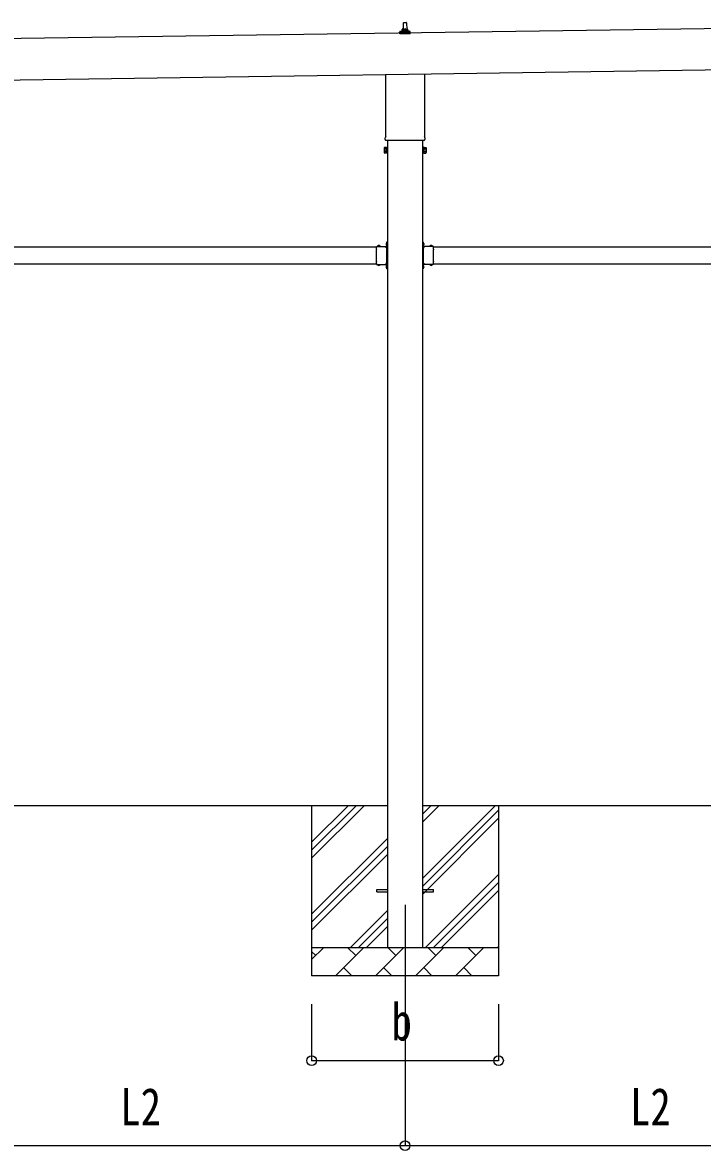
# Model space of a CAD drawing. Units: millimetres, scale not verified. Extents: x -16820 to 16820, y -11880 to 11880.
# Drawn here: x -2532 to -131, y -3797 to 185 of the extents above; entities that cross this region are included whole.
import ezdxf
from ezdxf.enums import TextEntityAlignment as Align

# ---------------------------------------------------------------- set-up
doc = ezdxf.new("R2010")
doc.units = ezdxf.units.MM
doc.header["$LTSCALE"] = 50
for name, color, linetype in [('0-3_YKK_12', 2, 'Continuous'), ('0-4_YKK_13', 4, 'Continuous'), ('0-5_YKK_A1', 4, 'Continuous'), ('0-6_YKK_D', 6, 'Continuous')]:
    doc.layers.add(name, color=color, linetype=linetype)
doc.styles.add('ＭＳ ゴシック', font='')
doc.styles.get('ＭＳ ゴシック').set_extended_font_data('MS Gothic')

msp = doc.modelspace()

# ---------------------------------------------------------------- linework, layer by layer
at = {"layer": '0-3_YKK_12'}
msp.add_line((-1180.94, -2930), (-1180.94, -3430), dxfattribs=at)
at = {"layer": '0-4_YKK_13'}
for p, q in [((-1190.94, 156.48), (-1190.94, 160.69)), ((-1189.94, 160.69), (-1171.94, 160.69)), ((-1186.94, 160.69), (-1186.21, 184.21)), ((-1185.21, 185.19), (-1176.66, 185.19)), ((-1175.66, 184.21), (-1174.94, 160.69)), ((-1170.94, 156.48), (-1170.94, 160.69)), ((-1199.19, 145.19), (-1199.19, 152.9)), ((-1162.69, 145.19), (-1199.19, 145.19)), ((-1198.8, 153.69), (-1163.07, 153.69)), ((-1198.42, 153.88), (-1191.7, 155.5)), ((-1191.32, 155.69), (-1170.55, 155.69)), ((-1163.45, 153.88), (-1170.17, 155.5)), ((-1162.69, 145.19), (-1162.69, 152.9)), ((-1249.24, -218.8), (-1249.24, 1.85)), ((-1112.64, 3.8), (-1112.64, -218.8)), ((-1250.94, -227.57), (-1250.94, -222.07)), ((-1113, -231.07), (-1248.87, -231.07)), ((-1110.94, -222.07), (-1110.94, -227.57)), ((-1254.94, -257.07), (-1254.18, -255.76)), ((-1254.94, -257.07), (-1254.94, -274.07)), ((-1254.94, -274.07), (-1254.18, -275.39)), ((-1247.94, -260.66), (-1254.18, -260.66)), ((-1247.94, -270.48), (-1254.18, -270.48)), ((-1247.94, -275.39), (-1254.18, -275.39)), ((-1245.44, -274.77), (-1247.94, -274.77)), ((-1116.44, -274.77), (-1113.94, -274.77)), ((-1113.94, -260.66), (-1107.69, -260.66)), ((-1113.94, -270.48), (-1107.69, -270.48)), ((-1113.94, -275.39), (-1107.69, -275.39)), ((-1106.94, -257.07), (-1107.69, -255.76)), ((-1106.94, -274.07), (-1107.69, -275.39)), ((-1106.94, -257.07), (-1106.94, -274.07)), ((-1249.14, -597), (-1243.44, -597)), ((-1245.04, -595.87), (-1247.69, -594.55)), ((-1245.9, -592.27), (-1245.74, -592.27)), ((-1245.04, -589.5), (-1243.44, -589.5)), ((-1245.04, -606.46), (-1245.04, -589.5)), ((-1245.04, -592.97), (-1245.04, -601.04)), ((-1243.44, -594), (-1245.04, -594)), ((-1245.04, -595), (-1243.44, -595)), ((-1116.84, -589.5), (-1118.44, -589.5)), ((-1118.44, -594), (-1116.84, -594)), ((-1116.84, -595), (-1118.44, -595)), ((-1112.74, -597), (-1118.44, -597)), ((-1116.84, -606.46), (-1116.84, -589.5)), ((-1116.84, -592.97), (-1116.84, -601.04)), ((-1116.84, -595.87), (-1114.18, -594.55)), ((-1115.97, -592.27), (-1116.14, -592.27)), ((-1281.44, -615.29), (-1281.44, -604.9)), ((-1281.44, -604.9), (-1245.04, -604.9)), ((-1281.44, -657.29), (-1281.44, -616.71)), ((-1278.17, -604.04), (-1278.17, -604.2)), ((-1277.47, -604.9), (-1269.4, -604.9)), ((-1274.56, -604.9), (-1275.89, -602.24)), ((-1272.31, -604.9), (-1270.99, -602.24)), ((-1268.7, -604.04), (-1268.7, -604.2)), ((-1245.44, -606.5), (-1248.44, -606.5)), ((-1245.04, -598.13), (-1247.69, -599.45)), ((-1245.9, -601.74), (-1245.74, -601.74)), ((-1245.44, -615.29), (-1245.44, -608.5)), ((-1245.44, -657.29), (-1245.44, -616.71)), ((-1245.04, -599), (-1243.44, -599)), ((-1243.44, -600), (-1245.04, -600)), ((-1116.84, -599), (-1118.44, -599)), ((-1118.44, -600), (-1116.84, -600)), ((-1116.84, -598.13), (-1114.18, -599.45)), ((-1080.44, -604.9), (-1116.84, -604.9)), ((-1116.44, -606.5), (-1113.44, -606.5)), ((-1116.44, -615.29), (-1116.44, -608.5)), ((-1116.44, -657.29), (-1116.44, -616.71)), ((-1115.97, -601.74), (-1116.14, -601.74)), ((-1093.17, -604.04), (-1093.17, -604.2)), ((-1084.4, -604.9), (-1092.47, -604.9)), ((-1089.56, -604.9), (-1090.89, -602.24)), ((-1087.31, -604.9), (-1085.99, -602.24)), ((-1083.7, -604.04), (-1083.7, -604.2)), ((-1080.44, -615.29), (-1080.44, -604.9)), ((-1080.44, -657.29), (-1080.44, -616.71)), ((-1281.44, -669.1), (-1281.44, -658.71)), ((-1281.44, -669.1), (-1245.04, -669.1)), ((-1278.17, -669.96), (-1278.17, -669.8)), ((-1277.47, -669.1), (-1269.4, -669.1)), ((-1274.56, -669.1), (-1275.89, -671.76)), ((-1272.31, -669.1), (-1270.99, -671.76)), ((-1268.7, -669.96), (-1268.7, -669.8)), ((-1248.44, -667.5), (-1245.44, -667.5)), ((-1245.04, -675.87), (-1247.69, -674.55)), ((-1245.9, -672.27), (-1245.74, -672.27)), ((-1245.44, -665.5), (-1245.44, -658.71)), ((-1245.04, -684.5), (-1245.04, -667.54)), ((-1245.04, -672.97), (-1245.04, -681.04)), ((-1245.04, -675), (-1243.44, -675)), ((-1116.84, -675), (-1118.44, -675)), ((-1116.84, -684.5), (-1116.84, -667.54)), ((-1080.44, -669.1), (-1116.84, -669.1)), ((-1116.84, -672.97), (-1116.84, -681.04)), ((-1116.84, -675.87), (-1114.18, -674.55)), ((-1116.44, -665.5), (-1116.44, -658.71)), ((-1113.44, -667.5), (-1116.44, -667.5)), ((-1115.97, -672.27), (-1116.14, -672.27)), ((-1093.17, -669.96), (-1093.17, -669.8)), ((-1084.4, -669.1), (-1092.47, -669.1)), ((-1089.56, -669.1), (-1090.89, -671.76)), ((-1087.31, -669.1), (-1085.99, -671.76)), ((-1083.7, -669.96), (-1083.7, -669.8)), ((-1080.44, -669.1), (-1080.44, -658.71)), ((-1245.04, -678.13), (-1247.69, -679.45)), ((-1245.9, -681.74), (-1245.74, -681.74)), ((-1245.04, -679), (-1243.44, -679)), ((-1245.04, -684.5), (-1243.44, -684.5)), ((-1116.84, -679), (-1118.44, -679)), ((-1116.84, -684.5), (-1118.44, -684.5)), ((-1116.84, -678.13), (-1114.18, -679.45)), ((-1115.97, -681.74), (-1116.14, -681.74)), ((-1280.94, -2875.5), (-1243.44, -2875.5)), ((-1280.94, -2884.5), (-1280.94, -2875.5)), ((-1280.94, -2884.5), (-1243.44, -2884.5)), ((-1118.44, -2875.5), (-1080.94, -2875.5)), ((-1118.44, -2884.5), (-1080.94, -2884.5)), ((-1080.94, -2884.5), (-1080.94, -2875.5))]:
    msp.add_line(p, q, dxfattribs=at)
for points in [[(-1247.94, -275.39), (-1247.94, -255.76), (-1254.18, -255.76)], [(-1247.94, -274.77), (-1247.94, -256.37), (-1245.44, -256.37)], [(-1113.94, -274.77), (-1113.94, -256.37), (-1116.44, -256.37)], [(-1113.94, -275.39), (-1113.94, -255.76), (-1107.69, -255.76)], [(-1243.44, -604.5), (-1243.44, -598.5), (-1243.44, -595.5), (-1243.44, -589.5)], [(-1118.44, -604.5), (-1118.44, -598.5), (-1118.44, -595.5), (-1118.44, -589.5)], [(-1245.44, -608.5), (-1248.44, -608.5), (-1248.44, -604.9)], [(-1116.44, -608.5), (-1113.44, -608.5), (-1113.44, -604.9)], [(-1245.44, -665.5), (-1248.44, -665.5), (-1248.44, -669.1)], [(-1243.44, -684.5), (-1243.44, -678.5), (-1243.44, -675.5), (-1243.44, -669.5)], [(-1118.44, -684.5), (-1118.44, -678.5), (-1118.44, -675.5), (-1118.44, -669.5)], [(-1116.44, -665.5), (-1113.44, -665.5), (-1113.44, -669.1)]]:
    msp.add_lwpolyline(points, dxfattribs=at)
for points in [[(-1245.44, -276.07), (-1245.44, -255.07), (-1243.44, -255.07), (-1243.44, -276.07)], [(-1116.44, -276.07), (-1116.44, -255.07), (-1118.44, -255.07), (-1118.44, -276.07)]]:
    msp.add_lwpolyline(points, close=True, dxfattribs=at)
for centre, radius, start, end in [((-1186.85, 160.06), 4.13, 90, 171.17633), ((-1189.94, 159.69), 1, 90, 180), ((-1185.21, 184.19), 1, 90, 178.60509), ((-1177.6, 160.69), 4.83, 133.60282, 180), ((-1184.27, 160.69), 4.83, 0, 46.39718), ((-1176.66, 184.19), 1, 1.39491, 90), ((-1175.02, 160.06), 4.13, 8.82367, 90), ((-1171.94, 159.69), 1, 0, 90), ((-1198.19, 152.9), 1, 103.62699, 180), ((-1191.94, 156.48), 1, 283.62699, 0), ((-1169.94, 156.48), 1, 180, 256.37301), ((-1163.69, 152.9), 1, 0, 76.37301), ((-1246.94, -222.07), 4, 125.09963, 180), ((-1246.94, -227.57), 4, 180, 194.47751), ((-1246.94, -227.57), 4, 194.47751, 241.04498), ((-1114.94, -227.57), 4, 298.95502, 345.52249), ((-1114.94, -222.07), 4, 0, 54.90037), ((-1114.94, -227.57), 4, 345.52249, 0), ((-1250.59, -258.21), 4.34, 145.61575, 214.38425), ((-1238.69, -265.57), 16.24, 162.41205, 197.58795), ((-1250.59, -272.93), 4.34, 145.61575, 214.38425), ((-1123.18, -265.57), 16.24, 342.41205, 17.58795), ((-1111.28, -258.21), 4.34, 325.61575, 34.38425), ((-1111.28, -272.93), 4.34, 325.61575, 34.38425), ((-1241.14, -597), 7, 140.87645, 180), ((-1241.14, -597), 7, 180, 219.12355), ((-1245.9, -593.13), 0.862, 90, 140.87645), ((-1245.74, -592.97), 0.7, 0, 90), ((-1116.14, -592.97), 0.7, 90, 180), ((-1115.97, -593.13), 0.862, 39.12355, 90), ((-1120.74, -597), 7, 0, 39.12355), ((-1120.74, -597), 7, 320.87645, 0), ((-1282.14, -616), 1, 314.427, 45.573), ((-1277.31, -604.04), 0.862, 129.12355, 180), ((-1277.47, -604.2), 0.7, 180, 270), ((-1273.44, -608.8), 7, 90, 129.12355), ((-1273.44, -608.8), 7, 50.87645, 90), ((-1269.4, -604.2), 0.7, 270, 0), ((-1269.56, -604.04), 0.862, 0, 50.87645), ((-1245.9, -600.87), 0.862, 219.12355, 270), ((-1245.74, -601.04), 0.7, 270, 0), ((-1244.74, -616), 1, 134.427, 225.573), ((-1245.44, -604.5), 2, 270, 0), ((-1116.44, -604.5), 2, 180, 270), ((-1116.14, -601.04), 0.7, 180, 270), ((-1117.14, -616), 1, 314.427, 45.573), ((-1115.97, -600.87), 0.862, 270, 320.87645), ((-1092.31, -604.04), 0.862, 129.12355, 180), ((-1092.47, -604.2), 0.7, 180, 270), ((-1088.44, -608.8), 7, 90, 129.12355), ((-1088.44, -608.8), 7, 50.87645, 90), ((-1084.4, -604.2), 0.7, 270, 0), ((-1084.56, -604.04), 0.862, 0, 50.87645), ((-1079.74, -616), 1, 134.427, 225.573), ((-1282.14, -658), 1, 314.427, 45.573), ((-1277.47, -669.8), 0.7, 90, 180), ((-1277.31, -669.96), 0.862, 180, 230.87645), ((-1273.44, -665.2), 7, 230.87645, 270), ((-1273.44, -665.2), 7, 270, 309.12355), ((-1269.4, -669.8), 0.7, 0, 90), ((-1269.56, -669.96), 0.862, 309.12355, 0), ((-1241.14, -677), 7, 140.87645, 180), ((-1245.9, -673.13), 0.862, 90, 140.87645), ((-1244.74, -658), 1, 134.427, 225.573), ((-1245.74, -672.97), 0.7, 0, 90), ((-1245.44, -669.5), 2, 0, 90), ((-1116.44, -669.5), 2, 90, 180), ((-1116.14, -672.97), 0.7, 90, 180), ((-1117.14, -658), 1, 314.427, 45.573), ((-1115.97, -673.13), 0.862, 39.12355, 90), ((-1120.74, -677), 7, 0, 39.12355), ((-1092.47, -669.8), 0.7, 90, 180), ((-1092.31, -669.96), 0.862, 180, 230.87645), ((-1088.44, -665.2), 7, 230.87645, 270), ((-1088.44, -665.2), 7, 270, 309.12355), ((-1084.4, -669.8), 0.7, 0, 90), ((-1084.56, -669.96), 0.862, 309.12355, 0), ((-1079.74, -658), 1, 134.427, 225.573), ((-1241.14, -677), 7, 180, 219.12355), ((-1245.9, -680.87), 0.862, 219.12355, 270), ((-1245.74, -681.04), 0.7, 270, 0), ((-1116.14, -681.04), 0.7, 180, 270), ((-1115.97, -680.87), 0.862, 270, 320.87645), ((-1120.74, -677), 7, 320.87645, 0)]:
    msp.add_arc(centre, radius, start, end, dxfattribs=at)
at = {"layer": '0-5_YKK_A1'}
for p, q in [((-26.2, 164.31), (-5413.24, 87.39)), ((-5411.17, -57.6), (-24.13, 19.35)), ((-1243.44, -231.07), (-1243.44, -3080)), ((-1118.44, -3080), (-1118.44, -231.07)), ((-2880.44, -607), (-1281.44, -607)), ((-1080.44, -607), (518.56, -607)), ((-2880.44, -667), (-1281.44, -667)), ((-1248.44, -667), (-1243.94, -667)), ((-1113.44, -667), (-1117.94, -667)), ((-1080.44, -667), (518.56, -667)), ((-1243.44, -2580), (-2918.44, -2580)), ((-1510.94, -2580), (-1510.94, -3180)), ((-1510.94, -2765.05), (-1325.89, -2580)), ((-1510.94, -2736.77), (-1354.17, -2580)), ((-1510.94, -2708.48), (-1382.45, -2580)), ((556.56, -2580), (-1118.44, -2580)), ((-1118.44, -2835.1), (-863.34, -2580)), ((-1118.44, -2637.11), (-1061.33, -2580)), ((-1118.44, -2608.82), (-1089.61, -2580)), ((-850.94, -2580), (-850.94, -3180)), ((-1118.44, -2863.38), (-850.94, -2595.88)), ((-1118.44, -2891.67), (-850.94, -2624.17)), ((-1510.94, -2963.04), (-1243.44, -2695.54)), ((-1510.94, -2991.32), (-1243.44, -2723.82)), ((-1510.94, -3019.61), (-1243.44, -2752.11)), ((-1108.78, -3080), (-850.94, -2822.16)), ((-1080.49, -3080), (-850.94, -2850.44)), ((-1052.21, -3080), (-850.94, -2878.73)), ((-1373.34, -3080), (-1243.44, -2950.1)), ((-1345.05, -3080), (-1243.44, -2978.38)), ((-1316.77, -3080), (-1243.44, -3006.67)), ((-1510.94, -3080), (-850.94, -3080)), ((-1510.94, -3122.89), (-1468.04, -3080)), ((-1496.6, -3108.55), (-1510.94, -3094.21)), ((-1426.62, -3180), (-1326.62, -3080)), ((-1355.17, -3108.55), (-1383.73, -3080)), ((-1285.2, -3180), (-1185.2, -3080)), ((-1213.75, -3108.55), (-1242.31, -3080)), ((-1143.78, -3180), (-1043.78, -3080)), ((-1072.33, -3108.55), (-1100.89, -3080)), ((-1002.36, -3180), (-902.36, -3080)), ((-930.91, -3108.55), (-959.46, -3080)), ((-854.22, -3080), (-850.94, -3076.72)), ((-850.94, -3180), (-1510.94, -3180)), ((-1398.07, -3151.45), (-1369.51, -3180)), ((-1256.65, -3151.45), (-1228.09, -3180)), ((-1115.22, -3151.45), (-1086.67, -3180)), ((-973.8, -3151.45), (-945.25, -3180))]:
    msp.add_line(p, q, dxfattribs=at)
for points in [[(-1248.44, -607), (-1243.94, -607), (-1243.94, -667)], [(-1113.44, -607), (-1117.94, -607), (-1117.94, -667)]]:
    msp.add_lwpolyline(points, dxfattribs=at)
at = {"layer": '0-6_YKK_D'}
for p, q in [((-1510.94, -3280), (-1510.94, -3481)), ((-1180.94, -3280), (-1180.94, -3781)), ((-1180.94, -3280), (-1180.94, -3781)), ((-850.94, -3280), (-850.94, -3481)), ((-1510.94, -3480), (-850.94, -3480)), ((-2980.94, -3780), (-1180.94, -3780)), ((-1180.94, -3780), (619.06, -3780))]:
    msp.add_line(p, q, dxfattribs=at)
for centre in [(-1510.94, -3480), (-850.94, -3480), (-1180.94, -3780), (-1180.94, -3780)]:
    msp.add_circle(centre, 17, dxfattribs=at)

# ---------------------------------------------------------------- texts
at = {"layer": '0-6_YKK_D', "style": 'ＭＳ ゴシック', "width": 0.8}
for s, p in [('b', (-1228.94, -3448)), ('L2', (-2186.54, -3748)), ('L2', (-386.54, -3748))]:
    msp.add_text(s, height=132, dxfattribs=at).set_placement(p, align=Align.BOTTOM_LEFT)

doc.saveas('drawing.dxf')
